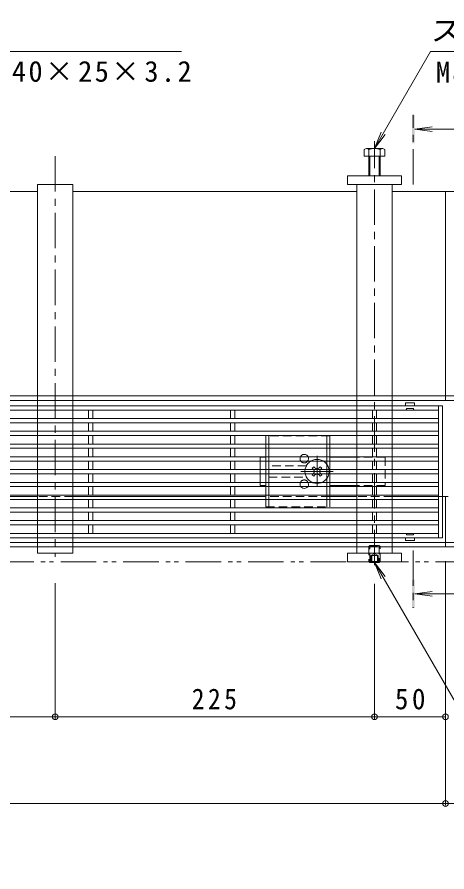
# Model space of a CAD drawing. Units: millimetres at full size, sheet at 1:5. Extents: x -1763 to 1942, y -1329 to 1372.
# Drawn here: x -564 to -261, y -40 to 563 of the extents above; entities that cross this region are included whole.
import ezdxf
from ezdxf.enums import TextEntityAlignment as Align

# ---------------------------------------------------------------- set-up
doc = ezdxf.new("R2010")
doc.units = ezdxf.units.MM
doc.header["$LTSCALE"] = 5
doc.header["$PDMODE"] = 32
doc.header["$PDSIZE"] = 4
for name, pattern in [('CHAIN1', [8, 5, -1, 1, -1]), ('DASHED1', [1.8, 1.2, -0.6]), ('DOUBLE_CHAIN1', [8.8, 5, -1, 0.6, -0.6, 0.6, -1])]:
    doc.linetypes.add(name, pattern=pattern)
for name, color, linetype, lineweight in [('4-0_OUTLINE-0', 7, 'Continuous', 9), ('4-2_A_避難通路', 3, 'Continuous', 9), ('4-4_0108_天井情報・�', 7, 'Continuous', 9), ('4-5_0055_アルミ建具_', 7, 'Continuous', 9)]:
    doc.layers.add(name, color=color, linetype=linetype, lineweight=lineweight)
doc.styles.add('ＭＳ ゴシック', font='')
doc.styles.get('ＭＳ ゴシック').set_extended_font_data('MS Gothic')

msp = doc.modelspace()

# ---------------------------------------------------------------- linework, layer by layer
at = {"layer": '4-0_OUTLINE-0', "color": 2}
for p, q in [((-305.927, 470.321), (-317.127, 470.321)), ((-318.991, 469.721), (-318.991, 465.021)), ((-318.991, 465.021), (-304.591, 465.021)), ((-315.791, 469.721), (-315.791, 451.021)), ((-315.091, 465.021), (-315.091, 451.021)), ((-308.491, 451.021), (-308.491, 465.021)), ((-307.791, 451.021), (-307.791, 469.721)), ((-304.591, 465.021), (-304.591, 469.721)), ((-388.291, 266.221), (-388.291, 259.221)), ((-386.291, 266.221), (-386.291, 259.221)), ((-345.291, 266.221), (-345.291, 259.221)), ((-343.291, 266.221), (-343.291, 259.221)), ((-388.291, 256.221), (-388.291, 249.221)), ((-386.291, 256.221), (-386.291, 249.221)), ((-345.291, 256.221), (-345.291, 249.221)), ((-343.291, 256.221), (-343.291, 249.221)), ((-388.291, 246.221), (-388.291, 239.221)), ((-386.291, 246.221), (-386.291, 239.221)), ((-345.291, 246.221), (-345.291, 239.221)), ((-343.291, 246.221), (-343.291, 239.221)), ((-388.291, 236.221), (-388.291, 229.221)), ((-386.291, 236.221), (-386.291, 229.221)), ((-345.291, 236.221), (-345.291, 229.221)), ((-343.291, 236.221), (-343.291, 229.221)), ((-388.291, 226.221), (-388.291, 219.221)), ((-386.291, 226.221), (-386.291, 219.221)), ((-345.291, 226.221), (-345.291, 219.221)), ((-343.291, 226.221), (-343.291, 219.221)), ((-315.091, 178.505), (-315.606, 179.021)), ((-315.091, 179.021), (-315.091, 178.505)), ((-315.091, 178.505), (-308.491, 178.505)), ((-308.491, 179.021), (-308.491, 178.505)), ((-307.975, 179.021), (-308.491, 178.505))]:
    msp.add_line(p, q, dxfattribs=at)
at = {"layer": '4-0_OUTLINE-0', "color": 4, "linetype": 'CHAIN1'}
for p, q in [((-311.791, 176.58), (-311.791, 475.608)), ((-536.791, 465.021), (-536.791, 182.451))]:
    msp.add_line(p, q, dxfattribs=at)
at = {"layer": '4-0_OUTLINE-0'}
for p, q in [((-549.291, 440.021), (-749.291, 440.021)), ((-549.291, 445.021), (-524.291, 445.021)), ((-549.291, 295.921), (-549.291, 445.021)), ((-524.291, 445.021), (-524.291, 295.921)), ((-324.291, 440.021), (-524.291, 440.021)), ((-324.291, 295.921), (-324.291, 445.021)), ((-299.291, 445.021), (-299.291, 295.921)), ((-261.791, 440.021), (-299.291, 440.021)), ((-261.791, 440.021), (-224.291, 440.021)), ((-261.791, 292.721), (-261.791, 440.021)), ((-224.291, 295.921), (-261.791, 295.921)), ((-261.791, 292.721), (-1261.791, 292.721)), ((-549.291, 292.721), (-549.291, 289.221)), ((-524.291, 292.721), (-524.291, 289.221)), ((-324.291, 292.721), (-324.291, 289.221)), ((-299.291, 292.721), (-299.291, 289.221)), ((-71.791, 292.721), (-261.791, 292.721)), ((-549.291, 286.221), (-549.291, 279.221)), ((-524.291, 286.221), (-524.291, 279.221)), ((-324.291, 286.221), (-324.291, 279.221)), ((-299.291, 286.221), (-299.291, 279.221)), ((-549.291, 276.221), (-549.291, 269.221)), ((-524.291, 276.221), (-524.291, 269.221)), ((-324.291, 276.221), (-324.291, 269.221)), ((-299.291, 276.221), (-299.291, 269.221)), ((-549.291, 266.221), (-549.291, 259.221)), ((-524.291, 266.221), (-524.291, 259.221)), ((-324.291, 266.221), (-324.291, 259.221)), ((-299.291, 266.221), (-299.291, 259.221)), ((-549.291, 256.221), (-549.291, 249.221)), ((-524.291, 256.221), (-524.291, 249.221)), ((-324.291, 256.221), (-324.291, 249.221)), ((-299.291, 256.221), (-299.291, 249.221)), ((-392.291, 252.721), (-388.291, 252.721)), ((-392.291, 245.221), (-392.291, 252.721)), ((-324.291, 252.721), (-343.291, 252.721)), ((-549.291, 246.221), (-549.291, 239.221)), ((-524.291, 246.221), (-524.291, 239.221)), ((-355.649, 245.019), (-354.589, 246.079)), ((-354.765, 244.135), (-355.649, 245.019)), ((-354.765, 241.307), (-355.649, 240.423)), ((-353.73, 245.221), (-354.589, 246.079)), ((-350.851, 245.221), (-349.992, 246.079)), ((-349.992, 246.079), (-348.932, 245.019)), ((-349.816, 244.135), (-348.932, 245.019)), ((-349.816, 241.307), (-348.932, 240.423)), ((-324.291, 246.221), (-324.291, 239.221)), ((-299.291, 246.221), (-299.291, 239.221)), ((-549.291, 236.221), (-549.291, 229.221)), ((-524.291, 236.221), (-524.291, 229.221)), ((-392.291, 240.221), (-392.291, 232.721)), ((-354.589, 239.362), (-355.649, 240.423)), ((-353.73, 240.221), (-354.589, 239.362)), ((-350.851, 240.221), (-349.992, 239.362)), ((-348.932, 240.423), (-349.992, 239.362)), ((-324.291, 236.221), (-324.291, 229.221)), ((-299.291, 236.221), (-299.291, 229.221)), ((-388.291, 232.721), (-392.291, 232.721)), ((-324.291, 232.721), (-343.291, 232.721)), ((-549.291, 225.021), (-610.291, 225.021)), ((-549.291, 226.221), (-549.291, 219.221)), ((-524.291, 226.221), (-524.291, 219.221)), ((-513.291, 225.021), (-524.291, 225.021)), ((-413.291, 225.021), (-510.291, 225.021)), ((-388.291, 225.021), (-410.291, 225.021)), ((-324.291, 225.021), (-343.291, 225.021)), ((-324.291, 226.221), (-324.291, 219.221)), ((-299.291, 226.221), (-299.291, 219.221)), ((-266.791, 225.021), (-299.291, 225.021)), ((-263.791, 225.021), (-261.791, 225.021)), ((-261.791, 225.021), (-259.791, 225.021)), ((-261.791, 189.521), (-261.791, 225.021)), ((-549.291, 216.221), (-549.291, 209.221)), ((-524.291, 216.221), (-524.291, 209.221)), ((-324.291, 216.221), (-324.291, 209.221)), ((-299.291, 216.221), (-299.291, 209.221)), ((-549.291, 206.221), (-549.291, 199.221)), ((-524.291, 206.221), (-524.291, 199.221)), ((-324.291, 206.221), (-324.291, 199.221)), ((-299.291, 206.221), (-299.291, 199.221)), ((-549.291, 196.221), (-549.291, 192.721)), ((-524.291, 196.221), (-524.291, 192.721)), ((-324.291, 196.221), (-324.291, 192.721)), ((-299.291, 196.221), (-299.291, 192.721)), ((-261.791, 192.721), (-1261.791, 192.721)), ((-1261.791, 189.521), (-324.291, 189.521)), ((-549.291, 185.021), (-549.291, 189.521)), ((-524.291, 189.521), (-524.291, 185.021)), ((-299.291, 189.521), (-324.291, 189.521)), ((-324.291, 185.021), (-324.291, 189.521)), ((-299.291, 189.521), (-261.791, 189.521)), ((-299.291, 189.521), (-299.291, 185.021)), ((-71.791, 192.721), (-261.791, 192.721)), ((-224.291, 189.521), (-261.791, 189.521)), ((-524.291, 185.021), (-549.291, 185.021)), ((-292.791, 185.021), (-330.791, 185.021)), ((-330.791, 179.021), (-330.791, 185.021))]:
    msp.add_line(p, q, dxfattribs=at)
at = {"layer": '4-0_OUTLINE-0', "linetype": 'DASHED1'}
for p, q in [((-549.291, 295.921), (-549.291, 292.721)), ((-524.291, 295.921), (-524.291, 292.721)), ((-324.291, 295.921), (-324.291, 292.721)), ((-299.291, 295.921), (-299.291, 292.721)), ((-549.291, 289.221), (-549.291, 286.221)), ((-524.291, 289.221), (-524.291, 286.221)), ((-324.291, 289.221), (-324.291, 286.221)), ((-299.291, 289.221), (-299.291, 286.221)), ((-549.291, 279.221), (-549.291, 276.221)), ((-524.291, 279.221), (-524.291, 276.221)), ((-324.291, 279.221), (-324.291, 276.221)), ((-299.291, 279.221), (-299.291, 276.221)), ((-549.291, 269.221), (-549.291, 266.221)), ((-524.291, 269.221), (-524.291, 266.221)), ((-324.291, 269.221), (-324.291, 266.221)), ((-299.291, 269.221), (-299.291, 266.221)), ((-549.291, 259.221), (-549.291, 256.221)), ((-524.291, 259.221), (-524.291, 256.221)), ((-324.291, 259.221), (-324.291, 256.221)), ((-299.291, 259.221), (-299.291, 256.221)), ((-549.291, 249.221), (-549.291, 246.221)), ((-524.291, 249.221), (-524.291, 246.221)), ((-304.291, 252.721), (-324.291, 252.721)), ((-324.291, 249.221), (-324.291, 246.221)), ((-304.291, 252.721), (-304.291, 232.721)), ((-299.291, 249.221), (-299.291, 246.221)), ((-392.291, 245.221), (-392.291, 240.221)), ((-359.791, 246.721), (-386.291, 246.721)), ((-549.291, 239.221), (-549.291, 236.221)), ((-524.291, 239.221), (-524.291, 236.221)), ((-386.291, 238.721), (-359.791, 238.721)), ((-324.291, 239.221), (-324.291, 236.221)), ((-299.291, 239.221), (-299.291, 236.221)), ((-549.291, 229.221), (-549.291, 226.221)), ((-524.291, 229.221), (-524.291, 226.221)), ((-304.291, 232.721), (-324.291, 232.721)), ((-324.291, 229.221), (-324.291, 226.221)), ((-299.291, 229.221), (-299.291, 226.221)), ((-524.291, 225.021), (-549.291, 225.021)), ((-510.291, 225.021), (-513.291, 225.021)), ((-413.291, 225.021), (-410.291, 225.021)), ((-343.291, 225.021), (-388.291, 225.021)), ((-299.291, 225.021), (-324.291, 225.021)), ((-263.791, 225.021), (-266.791, 225.021)), ((-549.291, 219.221), (-549.291, 216.221)), ((-524.291, 219.221), (-524.291, 216.221)), ((-324.291, 219.221), (-324.291, 216.221)), ((-299.291, 219.221), (-299.291, 216.221)), ((-549.291, 209.221), (-549.291, 206.221)), ((-524.291, 209.221), (-524.291, 206.221)), ((-324.291, 209.221), (-324.291, 206.221)), ((-299.291, 209.221), (-299.291, 206.221)), ((-549.291, 199.221), (-549.291, 196.221)), ((-524.291, 199.221), (-524.291, 196.221)), ((-324.291, 199.221), (-324.291, 196.221)), ((-299.291, 199.221), (-299.291, 196.221)), ((-549.291, 192.721), (-549.291, 189.521)), ((-524.291, 192.721), (-524.291, 189.521)), ((-324.291, 192.721), (-324.291, 189.521)), ((-299.291, 192.721), (-299.291, 189.521))]:
    msp.add_line(p, q, dxfattribs=at)
at = {"layer": '4-0_OUTLINE-0', "color": 2, "linetype": 'DASHED1'}
for p, q in [((-343.291, 267.721), (-388.291, 267.721)), ((-388.291, 267.721), (-388.291, 266.221)), ((-386.291, 267.721), (-386.291, 266.221)), ((-345.291, 267.721), (-345.291, 266.221)), ((-343.291, 267.721), (-343.291, 266.221)), ((-388.291, 259.221), (-388.291, 256.221)), ((-386.291, 259.221), (-386.291, 256.221)), ((-345.291, 259.221), (-345.291, 256.221)), ((-343.291, 259.221), (-343.291, 256.221)), ((-388.291, 249.221), (-388.291, 246.221)), ((-386.291, 249.221), (-386.291, 246.221)), ((-345.291, 249.221), (-345.291, 246.221)), ((-343.291, 249.221), (-343.291, 246.221)), ((-388.291, 239.221), (-388.291, 236.221)), ((-386.291, 239.221), (-386.291, 236.221)), ((-345.291, 239.221), (-345.291, 236.221)), ((-343.291, 239.221), (-343.291, 236.221)), ((-388.291, 229.221), (-388.291, 226.221)), ((-386.291, 229.221), (-386.291, 226.221)), ((-345.291, 229.221), (-345.291, 226.221)), ((-343.291, 229.221), (-343.291, 226.221)), ((-388.291, 217.721), (-388.291, 219.221)), ((-388.291, 217.721), (-343.291, 217.721)), ((-386.291, 217.721), (-386.291, 219.221)), ((-345.291, 217.721), (-345.291, 219.221)), ((-343.291, 217.721), (-343.291, 219.221)), ((-315.091, 190.505), (-315.791, 189.805)), ((-315.791, 189.805), (-315.791, 179.205)), ((-315.791, 189.805), (-307.791, 189.805)), ((-315.091, 179.021), (-315.091, 190.505)), ((-315.091, 190.505), (-308.491, 190.505)), ((-308.491, 190.505), (-308.491, 179.021)), ((-307.791, 189.805), (-308.491, 190.505)), ((-307.791, 179.205), (-307.791, 189.805)), ((-314.291, 183.505), (-311.791, 184.948)), ((-314.291, 183.505), (-309.291, 183.505)), ((-314.291, 183.505), (-314.291, 178.505)), ((-313.791, 183.505), (-313.791, 178.505)), ((-309.291, 183.505), (-311.791, 184.948)), ((-309.791, 183.505), (-309.791, 178.505)), ((-309.291, 183.505), (-309.291, 178.505)), ((-315.791, 179.205), (-307.791, 179.205)), ((-315.791, 179.205), (-315.606, 179.021)), ((-307.791, 179.205), (-307.975, 179.021))]:
    msp.add_line(p, q, dxfattribs=at)
at = {"layer": '4-0_OUTLINE-0', "linetype": 'CHAIN1'}
for p, q in [((-352.291, 232.536), (-352.291, 253.793)), ((-341.033, 242.721), (-363.642, 242.721))]:
    msp.add_line(p, q, dxfattribs=at)
at = {"layer": '4-0_OUTLINE-0'}
msp.add_lwpolyline([(-330.791, 445.021), (-292.791, 445.021), (-292.791, 451.021), (-330.791, 451.021)], close=True, dxfattribs=at)
for points in [[(-1261.791, 295.921), (-324.291, 295.921), (-261.791, 295.921)], [(-292.791, 185.021), (-292.791, 179.021), (-330.791, 179.021)]]:
    msp.add_lwpolyline(points, dxfattribs=at)
at = {"layer": '4-0_OUTLINE-0', "color": 2}
for centre, radius, start, end in [((-317.391, 467.945), 2.39, 47.9749, 132.0251), ((-311.791, 456.913), 13.418, 72.65606, 107.34394), ((-306.191, 467.945), 2.39, 47.9749, 132.0251)]:
    msp.add_arc(centre, radius, start, end, dxfattribs=at)
at = {"layer": '4-0_OUTLINE-0'}
for centre, radius, start, end in [((-361.291, 251.721), 3, 303.55731, 236.44269), ((-352.291, 242.721), 8.5, 49.88083, 130.11917), ((-352.291, 242.721), 8.5, 155.68426, 204.31574), ((-356.18, 242.721), 2, 315, 45), ((-352.291, 246.61), 2, 223.98214, 316.01786), ((-348.402, 242.721), 2, 135, 225), ((-352.291, 242.721), 8.5, 335.68426, 24.31574), ((-361.291, 233.721), 3, 123.55731, 56.44269), ((-352.291, 242.721), 8.5, 229.88083, 310.11917), ((-352.291, 238.832), 2, 43.98214, 136.01786)]:
    msp.add_arc(centre, radius, start, end, dxfattribs=at)
at = {"layer": '4-0_OUTLINE-0', "linetype": 'DASHED1'}
for centre, radius, start, end in [((-361.291, 251.721), 3, 236.44269, 303.55731), ((-352.291, 242.721), 8.5, 130.11917, 155.68426), ((-352.291, 242.721), 8.5, 24.31574, 49.88083), ((-361.291, 233.721), 3, 56.44269, 123.55731), ((-352.291, 242.721), 8.5, 204.31574, 229.88083), ((-352.291, 242.721), 8.5, 310.11917, 335.68426)]:
    msp.add_arc(centre, radius, start, end, dxfattribs=at)
at = {"layer": '4-2_A_避難通路'}
for p, q in [((-290.041, 290.921), (-290.041, 289.021)), ((-283.641, 291.021), (-289.941, 291.021)), ((-283.541, 290.921), (-283.541, 289.021)), ((-263.791, 289.021), (-1259.791, 289.021)), ((-266.791, 286.021), (-910.291, 286.021)), ((-513.291, 280.021), (-513.291, 286.021)), ((-510.291, 280.021), (-510.291, 286.021)), ((-413.291, 280.021), (-413.291, 286.021)), ((-410.291, 280.021), (-410.291, 286.021)), ((-313.291, 280.021), (-313.291, 286.021)), ((-310.291, 280.021), (-310.291, 286.021)), ((-266.791, 289.021), (-266.791, 196.021)), ((-263.791, 289.021), (-263.791, 196.021)), ((-266.791, 280.021), (-1256.791, 280.021)), ((-266.791, 277.021), (-1256.791, 277.021)), ((-513.291, 271.021), (-513.291, 277.021)), ((-510.291, 271.021), (-510.291, 277.021)), ((-413.291, 271.021), (-413.291, 277.021)), ((-410.291, 271.021), (-410.291, 277.021)), ((-313.291, 271.021), (-313.291, 277.021)), ((-310.291, 271.021), (-310.291, 277.021)), ((-266.791, 271.021), (-1256.791, 271.021)), ((-266.791, 268.021), (-1256.791, 268.021)), ((-513.291, 262.021), (-513.291, 268.021)), ((-510.291, 262.021), (-510.291, 268.021)), ((-413.291, 262.021), (-413.291, 268.021)), ((-410.291, 262.021), (-410.291, 268.021)), ((-313.291, 262.021), (-313.291, 268.021)), ((-310.291, 262.021), (-310.291, 268.021)), ((-266.791, 262.021), (-1256.791, 262.021)), ((-266.791, 259.021), (-1256.791, 259.021)), ((-513.291, 253.021), (-513.291, 259.021)), ((-510.291, 253.021), (-510.291, 259.021)), ((-413.291, 253.021), (-413.291, 259.021)), ((-410.291, 253.021), (-410.291, 259.021)), ((-313.291, 253.021), (-313.291, 259.021)), ((-310.291, 253.021), (-310.291, 259.021)), ((-266.791, 253.021), (-1256.791, 253.021)), ((-266.791, 250.021), (-1256.791, 250.021)), ((-513.291, 244.021), (-513.291, 250.021)), ((-510.291, 244.021), (-510.291, 250.021)), ((-413.291, 244.021), (-413.291, 250.021)), ((-410.291, 244.021), (-410.291, 250.021)), ((-313.291, 244.021), (-313.291, 250.021)), ((-310.291, 244.021), (-310.291, 250.021)), ((-266.791, 244.021), (-1256.791, 244.021)), ((-266.791, 241.021), (-1256.791, 241.021)), ((-513.291, 235.021), (-513.291, 241.021)), ((-510.291, 235.021), (-510.291, 241.021)), ((-413.291, 235.021), (-413.291, 241.021)), ((-410.291, 235.021), (-410.291, 241.021)), ((-313.291, 235.021), (-313.291, 241.021)), ((-310.291, 235.021), (-310.291, 241.021)), ((-266.791, 235.021), (-1256.791, 235.021)), ((-266.791, 232.021), (-1256.791, 232.021)), ((-513.291, 226.021), (-513.291, 232.021)), ((-510.291, 226.021), (-510.291, 232.021)), ((-413.291, 226.021), (-413.291, 232.021)), ((-410.291, 226.021), (-410.291, 232.021)), ((-313.291, 226.021), (-313.291, 232.021)), ((-310.291, 226.021), (-310.291, 232.021)), ((-266.791, 226.021), (-1256.791, 226.021)), ((-266.791, 223.021), (-1256.791, 223.021)), ((-513.291, 217.021), (-513.291, 223.021)), ((-510.291, 217.021), (-510.291, 223.021)), ((-413.291, 217.021), (-413.291, 223.021)), ((-410.291, 217.021), (-410.291, 223.021)), ((-313.291, 217.021), (-313.291, 223.021)), ((-310.291, 217.021), (-310.291, 223.021)), ((-266.791, 217.021), (-1256.791, 217.021)), ((-266.791, 214.021), (-1256.791, 214.021)), ((-513.291, 208.021), (-513.291, 214.021)), ((-510.291, 208.021), (-510.291, 214.021)), ((-413.291, 208.021), (-413.291, 214.021)), ((-410.291, 208.021), (-410.291, 214.021)), ((-313.291, 208.021), (-313.291, 214.021)), ((-310.291, 208.021), (-310.291, 214.021)), ((-266.791, 208.021), (-1256.791, 208.021)), ((-266.791, 205.021), (-1256.791, 205.021)), ((-513.291, 199.021), (-513.291, 205.021)), ((-510.291, 199.021), (-510.291, 205.021)), ((-413.291, 199.021), (-413.291, 205.021)), ((-410.291, 199.021), (-410.291, 205.021)), ((-313.291, 199.021), (-313.291, 205.021)), ((-310.291, 199.021), (-310.291, 205.021)), ((-266.791, 199.021), (-1256.791, 199.021)), ((-263.791, 196.021), (-1259.791, 196.021)), ((-290.041, 194.121), (-290.041, 196.021)), ((-283.641, 194.021), (-289.941, 194.021)), ((-283.541, 194.121), (-283.541, 196.021))]:
    msp.add_line(p, q, dxfattribs=at)
at = {"layer": '4-2_A_避難通路', "linetype": 'DASHED1'}
for p, q in [((-289.791, 286.021), (-290.041, 286.021)), ((-289.291, 286.521), (-289.291, 287.021)), ((-289.291, 287.021), (-284.291, 287.021)), ((-284.291, 286.521), (-284.291, 287.021)), ((-283.791, 286.021), (-283.541, 286.021)), ((-289.791, 199.021), (-290.041, 199.021)), ((-283.791, 199.021), (-283.541, 199.021)), ((-289.291, 198.521), (-289.291, 198.021)), ((-289.291, 198.021), (-284.291, 198.021)), ((-284.291, 198.521), (-284.291, 198.021))]:
    msp.add_line(p, q, dxfattribs=at)
at = {"layer": '4-2_A_避難通路'}
for centre, start, end in [((-289.941, 290.921), 90, 180), ((-283.641, 290.921), 0, 90), ((-289.941, 194.121), 180, 270), ((-283.641, 194.121), 270, 0)]:
    msp.add_arc(centre, 0.1, start, end, dxfattribs=at)
at = {"layer": '4-2_A_避難通路', "linetype": 'DASHED1'}
for centre, start, end in [((-289.791, 286.521), 270, 0), ((-283.791, 286.521), 180, 270), ((-289.791, 198.521), 0, 90), ((-283.791, 198.521), 90, 180)]:
    msp.add_arc(centre, 0.5, start, end, dxfattribs=at)
at = {"layer": '4-4_0108_天井情報・�'}
for p, q in [((-261.791, 7.116), (-261.791, 179.521)), ((-536.791, 68.301), (-536.791, 164.021)), ((-311.791, 68.301), (-311.791, 163.544)), ((-761.791, 69.801), (-536.791, 69.801)), ((-536.791, 69.801), (-311.791, 69.801)), ((-311.791, 69.801), (-261.791, 69.801)), ((-1451.791, 8.616), (-71.791, 8.616))]:
    msp.add_line(p, q, dxfattribs=at)
for p in [(-536.791, 69.801), (-311.791, 69.801), (-261.791, 69.801), (-261.791, 8.616)]:
    msp.add_point(p, dxfattribs=at)
at = {"layer": '4-5_0055_アルミ建具_'}
for p, q in [((-707.658, 538.782), (-447.876, 538.782)), ((-311.791, 470.321), (-272.264, 538.783)), ((-272.264, 538.783), (-25.89, 538.783)), ((-311.791, 470.321), (-307.007, 481.869)), ((-311.791, 470.321), (-304.181, 480.238)), ((-311.791, 178.505), (-185.865, -39.604)), ((-311.791, 178.505), (-307.007, 166.957)), ((-311.791, 178.505), (-304.181, 168.588))]:
    msp.add_line(p, q, dxfattribs=at)
at = {"layer": '4-5_0055_アルミ建具_', "color": 4, "linetype": 'CHAIN1'}
for p, q in [((-284.45, 445.021), (-284.45, 494.021)), ((-284.45, 187.042), (-284.45, 146.524))]:
    msp.add_line(p, q, dxfattribs=at)
at = {"layer": '4-5_0055_アルミ建具_', "color": 4}
for p, q in [((-283.45, 484.021), (-271.057, 485.652)), ((-283.45, 484.021), (-271.057, 482.389)), ((-283.45, 484.021), (-255.45, 484.021)), ((-283.45, 156.524), (-271.057, 158.156)), ((-283.45, 156.524), (-255.45, 156.524)), ((-283.45, 156.524), (-271.057, 154.893))]:
    msp.add_line(p, q, dxfattribs=at)
at = {"layer": '4-5_0055_アルミ建具_', "color": 2, "linetype": 'DOUBLE_CHAIN1'}
msp.add_line((-1632.865, 179.021), (45.755, 179.021), dxfattribs=at)
at = {"layer": '4-5_0055_アルミ建具_', "color": 4}
for points in [[(-283.45, 494.021), (-285.45, 494.021), (-283.45, 474.021), (-285.45, 474.021)], [(-285.45, 146.524), (-283.45, 146.524), (-285.45, 166.524), (-283.45, 166.524)]]:
    msp.add_solid(points, dxfattribs=at)

# ---------------------------------------------------------------- texts
at = {"layer": '4-4_0108_天井情報・�', "color": 2, "char_height": 14.66, "attachment_point": 7, "style": 'ＭＳ ゴシック'}
for s, insert in [('\\T1.27;\\W0.9;225', (-440.541, 74.801)), ('\\T1.27;\\W0.95;50', (-297.416, 74.801))]:
    msp.add_mtext(s, dxfattribs=dict(at, insert=insert))
at = {"layer": '4-5_0055_アルミ建具_', "color": 2, "style": 'ＭＳ ゴシック', "width": 1.1}
msp.add_text('スチール製六角ボルト', height=14.66, dxfattribs=at).set_placement((-272.264, 541.783), align=Align.BOTTOM_LEFT)
at = {"layer": '4-5_0055_アルミ建具_', "color": 2, "char_height": 14.66, "attachment_point": 7, "style": 'ＭＳ ゴシック'}
for s, insert in [('\\T1.17;角パイプ\u3000□40×25×3.2', (-707.658, 515.782)), ('\\T1.15;M8×25\u3000電気亜鉛めっき', (-268.507, 515.107))]:
    msp.add_mtext(s, dxfattribs=dict(at, insert=insert))

doc.saveas('drawing.dxf')
